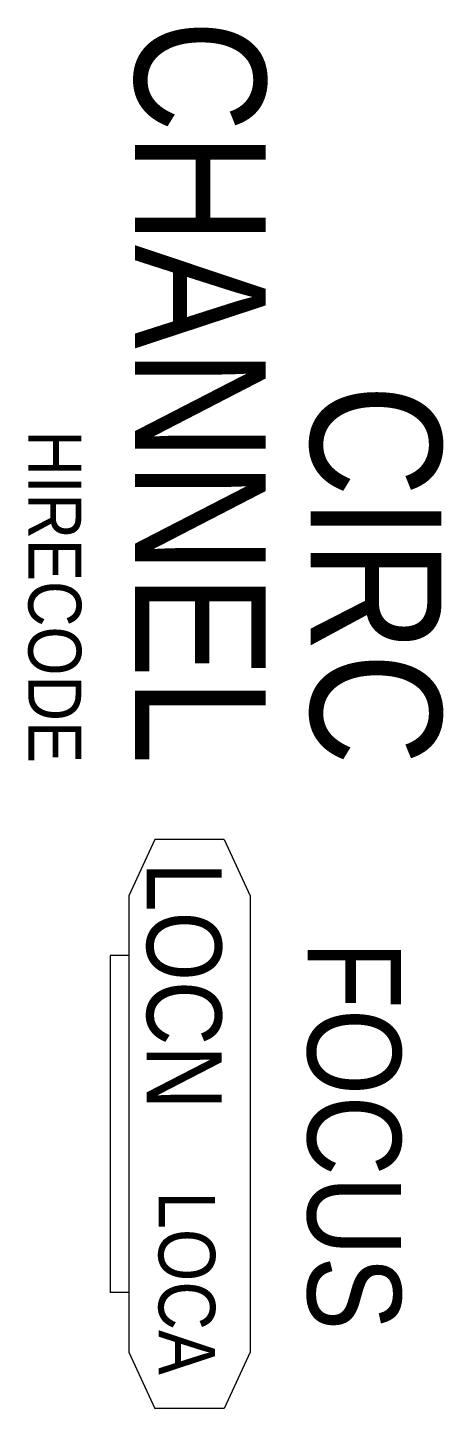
# Model space of a CAD drawing. Extents: x 5612 to 5835, y -817 to -79.
import ezdxf
from ezdxf.enums import TextEntityAlignment as Align

# ---------------------------------------------------------------- set-up
doc = ezdxf.new("R2010")
doc.units = 0
doc.header["$MEASUREMENT"] = 0
for name, color, linetype in [('CHANNEL', 3, 'CONTINUOUS'), ('CIRC', 6, 'CONTINUOUS'), ('FOCUS', 30, 'CONTINUOUS'), ('LANTERNS', 4, 'CONTINUOUS'), ('LOCATION', 7, 'CONTINUOUS')]:
    doc.layers.add(name, color=color, linetype=linetype)

msp = doc.modelspace()

# ---------------------------------------------------------------- linework, layer by layer
at = {"layer": 'LANTERNS', "color": 0}
for p, q in [((5680.47, -513.42), (5666.47, -543.42)), ((5717.47, -513.42), (5680.47, -513.42)), ((5717.47, -513.42), (5731.47, -543.42)), ((5666.47, -543.42), (5666.47, -787.42)), ((5731.47, -543.42), (5731.47, -787.42)), ((5656.47, -575.42), (5656.47, -755.42)), ((5666.47, -575.42), (5656.47, -575.42)), ((5666.47, -755.42), (5656.47, -755.42)), ((5666.47, -787.42), (5680.47, -817.42)), ((5731.47, -787.42), (5717.47, -817.42)), ((5717.47, -817.42), (5680.47, -817.42))]:
    msp.add_line(p, q, dxfattribs=at)

# ---------------------------------------------------------------- texts
at = {"layer": 'CHANNEL', "width": 0.89}
msp.add_attdef('CHANNEL', text='', height=70, rotation=270, dxfattribs=at).set_placement((5669.75, -274.24), align=Align.CENTER)
at = {"layer": 'CIRC', "width": 0.89}
msp.add_attdef('CIRC', text='', height=70, rotation=270, dxfattribs=at).set_placement((5763.71, -371.84), align=Align.CENTER)
at = {"layer": 'FOCUS', "width": 0.89}
msp.add_attdef('FOCUS', text='', height=50, rotation=270, dxfattribs=at).set_placement((5762.1, -671.61), align=Align.CENTER)
at = {"layer": 'LANTERNS', "color": 0, "width": 0.89, "flags": 1}
for tag, p, s, height in [('HIRECODE', (5612.78, -294.71), 'C', 28.3), ('LOCA', (5682.43, -701.47), '', 30.26)]:
    msp.add_attdef(tag, p, s, height=height, rotation=270, dxfattribs=at)
at = {"layer": 'LOCATION', "width": 0.89}
msp.add_attdef('LOCN', text='', height=40, rotation=270, dxfattribs=at).set_placement((5676.12, -591.57), align=Align.CENTER)

doc.saveas('drawing.dxf')
